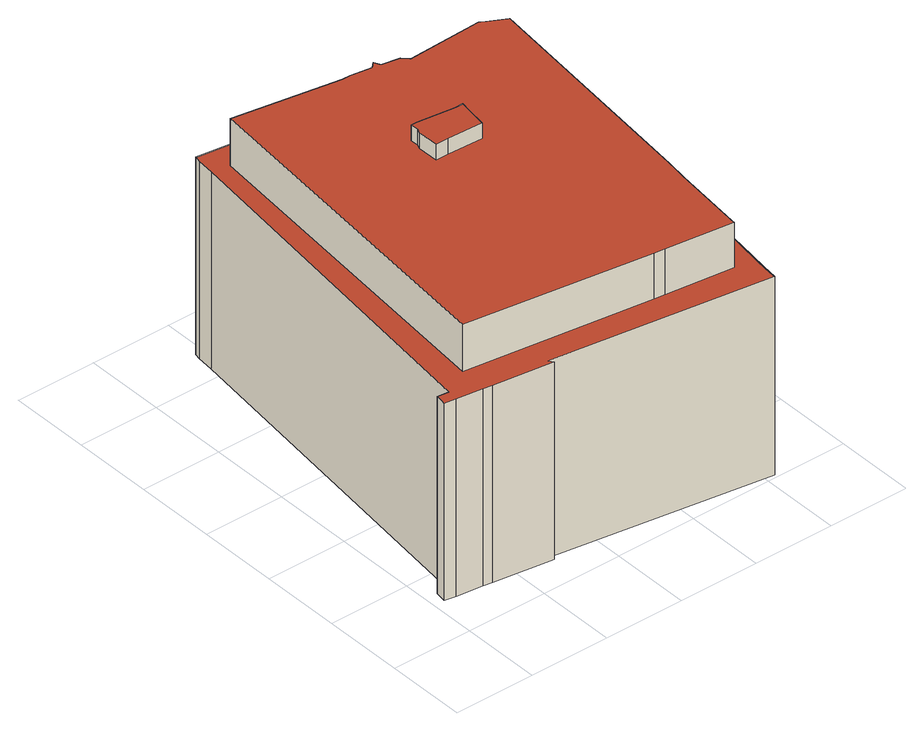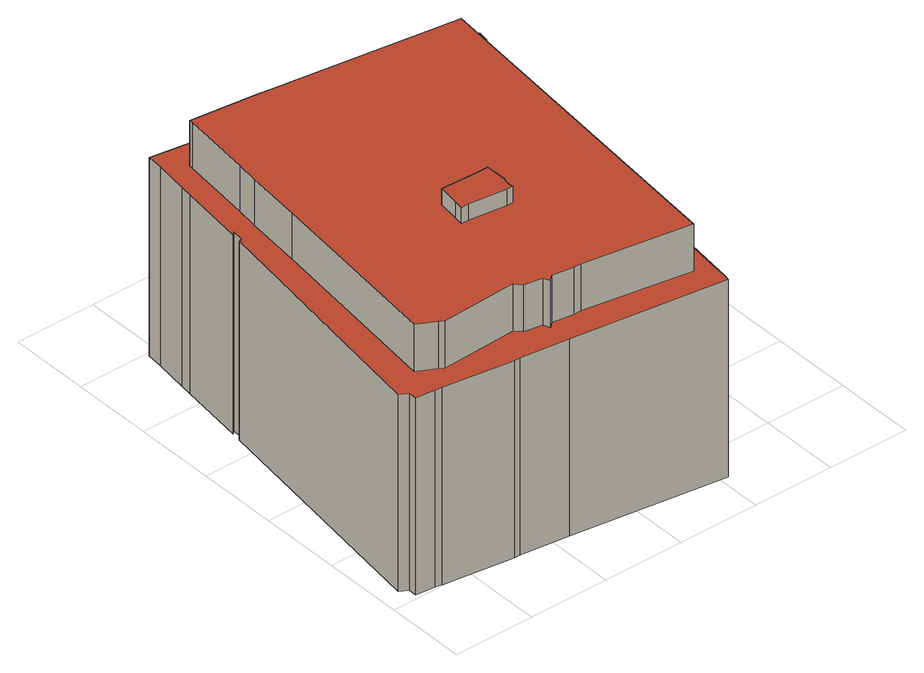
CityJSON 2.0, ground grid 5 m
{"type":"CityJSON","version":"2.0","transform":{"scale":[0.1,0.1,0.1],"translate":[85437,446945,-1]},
"CityObjects":{
"building1":{"type":"Building","attributes":{"dak_type":"multiple horizontal","data_area":447.77,"data_coverage":0.937,"geconstateerd":false,"gid":17144146,"h_dak_50p":14.58,"h_dak_70p":14.6,"h_dak_max":15.81,"h_dak_min":11.5,"h_maaiveld":-0.982,"kas_warenhuis":false,"lod11_replace":false,"ondergronds_type":"above ground","oorspronkelijkbouwjaar":2009,"pw_actueel":"yes","pw_bron":"ahn3","reconstructie_methode":"tudelft3d-geoflow","reconstruction_skipped":false,"rmse_lod12":1.3,"rmse_lod13":2.69,"rmse_lod22":0.175,"rn":1,"status":"Pand in gebruik","t_run":570.79,"val3dity_codes_lod12":"[]","val3dity_codes_lod13":"[]","val3dity_codes_lod22":"[]","no_floor":5,"volume":"7074.933609"},"children":["building1-1"]},
"building1-1":{"type":"BuildingPart","parents":["building1"],"geometry":[{"type":"Solid","lod":"2.2","boundaries":[[[[0,1,2,3,4,5,6,7,8,9,10,11,12,13,14,15,16,17,18,19,20,21,22,23,24,25,26]],[[27,10,9,28]],[[29,22,21,30]],[[30,21,20,31]],[[32,23,22,29]],[[33,11,10,27]],[[34,25,24,35]],[[36,37,38,39]],[[40,41,37,36]],[[42,43,44,45]],[[46,15,14,47]],[[48,16,15,46]],[[49,17,16,48]],[[50,4,3,51]],[[52,8,7,53]],[[54,55,56,57]],[[57,56,58,59]],[[60,1,0,61]],[[62,26,25,34]],[[61,0,26,62]],[[63,2,1,60]],[[28,9,8,52]],[[64,12,11,33]],[[65,13,12,64]],[[66,67,55,54]],[[31,20,19,68]],[[69,70,71,72]],[[73,6,5,74]],[[74,5,4,50]],[[47,14,13,65]],[[75,76,77,78]],[[79,80,81,82]],[[83,84,85,86]],[[87,88,84,83]],[[89,90,80,79]],[[91,92,93,94]],[[95,96,92,91]],[[51,3,2,63]],[[72,71,67,66]],[[59,58,97,98]],[[99,100,101,102]],[[103,104,105,106]],[[86,85,107,108]],[[109,18,17,49]],[[68,19,18,109]],[[108,107,100,99]],[[102,101,110,111]],[[111,110,41,40]],[[94,93,104,103]],[[78,77,90,89]],[[35,24,23,32]],[[82,81,43,42]],[[98,97,96,95]],[[39,38,88,87]],[[53,7,6,73]],[[106,105,76,75]],[[45,44,70,69]],[[108,99,102,111,40,36,39,87,83,86]],[[73,74,50,51,63,60,61,62,34,35,32,29,30,31,68,109,49,48,46,47,65,64,33,27,28,52,53],[97,58,56,55,67,71,70,44,43,81,80,90,77,76,105,104,93,92,96]],[[45,69,72,66,54,57,59,98,95,91,94,103,106,75,78,89,79,82,42],[88,38,37,41,110,101,100,107,85,84]]]],"semantics":{"surfaces":[{"type":"GroundSurface"},{"type":"WallSurface","on_footprint_edge":true},{"type":"WallSurface","on_footprint_edge":false},{"type":"RoofSurface","area":6.22,"orientation":"horizontal"},{"type":"RoofSurface","area":493.19,"orientation":"horizontal"},{"type":"RoofSurface","area":351.24,"orientation":"horizontal"}],"values":[[0,1,1,1,1,1,1,2,2,2,1,1,1,1,1,2,2,1,1,1,1,1,1,1,2,1,2,1,1,1,2,2,2,2,2,2,2,1,2,2,2,2,2,1,1,2,2,2,2,2,1,2,2,2,1,2,2,3,4,5]]}}]}
},
"vertices":[
[233,247,0],[233,242,0],[238,239,0],[217,87,0],[215,86,0],[214,79,0],[216,81,0],[211,40,0],[210,33,0],[207,12,0],[206,2,0],[71,22,0],[73,19,0],[36,24,0],[30,25,0],[14,27,0],[7,28,0],[8,35,0],[15,34,0],[43,257,0],[44,268,0],[45,272,0],[140,259,0],[170,255,0],[174,255,0],[217,249,0],[221,248,0],[206,2,127],[207,12,127],[140,259,126],[45,272,126],[44,268,126],[170,255,126],[71,22,126],[217,249,126],[174,255,126],[142,159,166],[142,159,156],[144,172,156],[144,172,166],[120,160,166],[120,160,156],[120,244,156],[120,244,126],[54,255,126],[54,255,156],[14,27,126],[30,25,126],[7,28,126],[8,35,126],[215,86,127],[217,87,127],[210,33,127],[211,40,127],[195,21,156],[195,21,127],[195,23,127],[195,23,156],[200,67,127],[200,67,156],[233,242,126],[233,247,126],[221,248,126],[238,239,126],[73,19,126],[36,24,126],[153,26,156],[153,26,127],[43,257,126],[32,43,156],[32,43,126],[146,27,127],[146,27,156],[216,81,127],[214,79,127],[154,239,156],[154,239,126],[143,241,126],[143,241,156],[138,242,156],[138,242,126],[125,244,126],[125,244,156],[140,178,166],[140,178,156],[117,181,156],[117,181,166],[145,178,166],[145,178,156],[141,245,156],[141,245,126],[219,229,156],[219,229,126],[208,235,126],[208,235,156],[206,116,156],[206,116,127],[202,81,127],[202,81,156],[113,176,166],[113,176,156],[112,173,156],[112,173,166],[205,237,156],[205,237,126],[158,235,126],[158,235,156],[113,181,156],[113,181,166],[15,34,126],[112,160,156],[112,160,166]
]}
